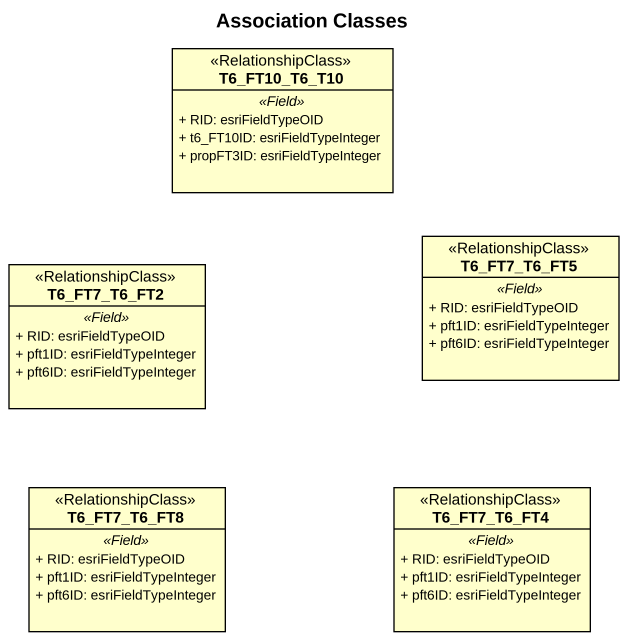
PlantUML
@startuml
title Association Classes
hide circle
hide empty members
skinparam classAttributeIconSize 0
class T6_FT10_T6_T10 <<RelationshipClass>> {
  .. <<Field>> ..
  + RID: esriFieldTypeOID
  + t6_FT10ID: esriFieldTypeInteger
  + propFT3ID: esriFieldTypeInteger
}
class T6_FT7_T6_FT2 <<RelationshipClass>> {
  .. <<Field>> ..
  + RID: esriFieldTypeOID
  + pft1ID: esriFieldTypeInteger
  + pft6ID: esriFieldTypeInteger
}
class T6_FT7_T6_FT5 <<RelationshipClass>> {
  .. <<Field>> ..
  + RID: esriFieldTypeOID
  + pft1ID: esriFieldTypeInteger
  + pft6ID: esriFieldTypeInteger
}
class T6_FT7_T6_FT8 <<RelationshipClass>> {
  .. <<Field>> ..
  + RID: esriFieldTypeOID
  + pft1ID: esriFieldTypeInteger
  + pft6ID: esriFieldTypeInteger
}
class T6_FT7_T6_FT4 <<RelationshipClass>> {
  .. <<Field>> ..
  + RID: esriFieldTypeOID
  + pft1ID: esriFieldTypeInteger
  + pft6ID: esriFieldTypeInteger
}
@enduml
